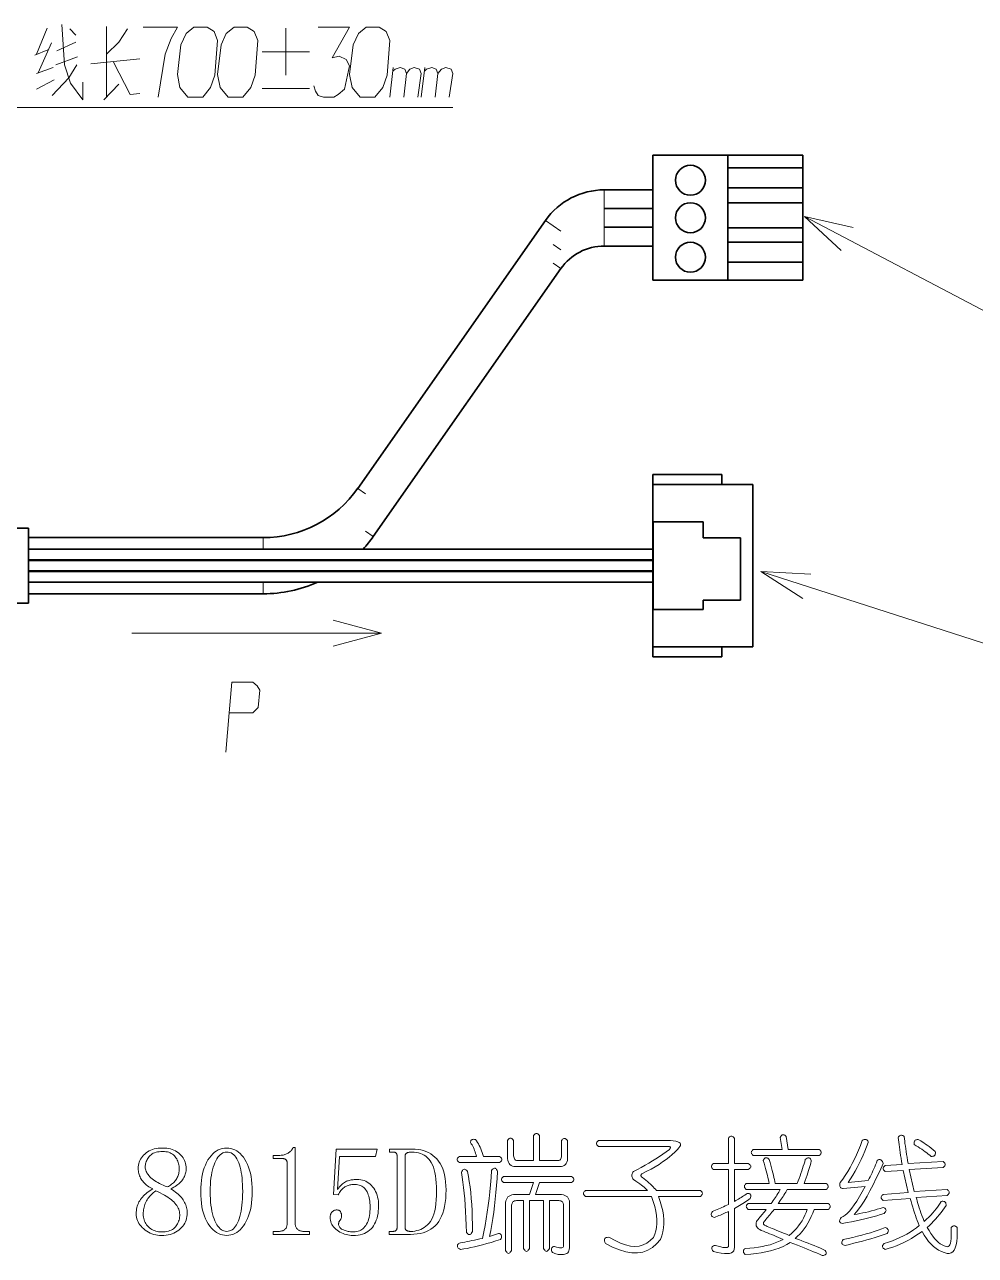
# Model space of a CAD drawing. Extents: x 2 to 295, y 3 to 209.
# Drawn here: x 219.66 to 257.72, y 88.45 to 137.73 of the extents above; entities that cross this region are included whole.
import ezdxf

# ---------------------------------------------------------------- set-up
doc = ezdxf.new("R2010")
doc.units = 0

msp = doc.modelspace()

# ---------------------------------------------------------------- linework, layer by layer
at = {"color": 7, "lineweight": 35, "ltscale": 0.125}
for p, q in [((244.816, 132.5), (244.816, 127.5)), ((247.816, 132.5), (247.816, 127.5))]:
    msp.add_line(p, q, dxfattribs=at)
at = {"color": 7, "lineweight": 35, "ltscale": 0.075}
for p, q in [((247.816, 132.5), (244.816, 132.5)), ((250.816, 132.5), (247.816, 132.5)), ((250.816, 132), (247.816, 132)), ((247.816, 131.2), (250.816, 131.2)), ((250.816, 130.6), (247.816, 130.6)), ((247.816, 129.6), (250.816, 129.6)), ((250.816, 129.017), (247.816, 129.017)), ((247.816, 128.217), (250.816, 128.217)), ((247.816, 127.5), (244.816, 127.5)), ((250.816, 127.5), (247.816, 127.5))]:
    msp.add_line(p, q, dxfattribs=at)
at = {"color": 7, "lineweight": 35, "ltscale": 0.0125}
msp.add_line((250.816, 132.5), (250.816, 132), dxfattribs=at)
at = {"color": 7, "lineweight": 35, "ltscale": 0.02}
for p, q in [((250.816, 131.2), (250.816, 132)), ((250.816, 128.217), (250.816, 129.017))]:
    msp.add_line(p, q, dxfattribs=at)
at = {"color": 7, "lineweight": 13, "ltscale": 0.009375}
for p, q in [((242.868, 130.743), (242.868, 131.118)), ((242.868, 130.368), (242.868, 130.743)), ((242.868, 129.993), (242.868, 130.368)), ((240.513, 129.892), (240.821, 129.677)), ((240.821, 129.677), (241.128, 129.462)), ((242.868, 129.618), (242.868, 129.993)), ((242.868, 129.243), (242.868, 129.618)), ((242.868, 128.868), (242.868, 129.243)), ((240.821, 128.927), (241.128, 128.712)), ((240.821, 128.177), (241.128, 127.962)), ((233.309, 118.949), (233.002, 119.164)), ((233.616, 117.234), (233.309, 117.449)), ((229.213, 117.192), (229.213, 116.817)), ((229.213, 115.317), (229.213, 114.942))]:
    msp.add_line(p, q, dxfattribs=at)
at = {"color": 7, "lineweight": 35, "ltscale": 0.048695}
for p, q in [((242.868, 131.118), (244.816, 131.118)), ((242.868, 130.368), (244.816, 130.368)), ((242.868, 130.368), (244.816, 130.368)), ((242.868, 129.618), (244.816, 129.618)), ((242.868, 129.618), (244.816, 129.618)), ((242.868, 128.868), (244.816, 128.868))]:
    msp.add_line(p, q, dxfattribs=at)
at = {"color": 7, "lineweight": 35, "ltscale": 0.009375}
for p, q in [((244.816, 130.743), (244.816, 131.118)), ((244.816, 130.743), (244.816, 130.368)), ((244.816, 129.993), (244.816, 130.368)), ((244.816, 129.993), (244.816, 129.618)), ((244.816, 129.243), (244.816, 129.618)), ((244.816, 129.243), (244.816, 128.868))]:
    msp.add_line(p, q, dxfattribs=at)
at = {"color": 7, "lineweight": 35, "ltscale": 0.015}
msp.add_line((250.816, 131.2), (250.816, 130.6), dxfattribs=at)
at = {"color": 7, "lineweight": 35, "ltscale": 0.025}
msp.add_line((250.816, 129.6), (250.816, 130.6), dxfattribs=at)
at = {"color": 7, "lineweight": 35, "ltscale": 0.327394}
for p, q in [((240.513, 129.892), (233.002, 119.164)), ((241.128, 127.962), (233.616, 117.234))]:
    msp.add_line(p, q, dxfattribs=at)
at = {"color": 7, "lineweight": 35, "ltscale": 0.014568}
msp.add_line((250.816, 129.6), (250.816, 129.017), dxfattribs=at)
at = {"color": 7, "lineweight": 35, "ltscale": 0.017932}
msp.add_line((250.816, 128.217), (250.816, 127.5), dxfattribs=at)
at = {"color": 7, "lineweight": 35, "ltscale": 0.01}
for p, q in [((244.816, 119.317), (244.816, 119.717)), ((247.566, 119.317), (247.566, 119.717)), ((244.816, 112.817), (244.816, 112.417)), ((247.566, 112.817), (247.566, 112.417))]:
    msp.add_line(p, q, dxfattribs=at)
at = {"color": 7, "lineweight": 35, "ltscale": 0.06875}
for p, q in [((244.816, 119.717), (247.566, 119.717)), ((247.566, 112.417), (244.816, 112.417))]:
    msp.add_line(p, q, dxfattribs=at)
at = {"color": 7, "lineweight": 35, "ltscale": 0.1}
for p, q in [((244.816, 119.317), (248.816, 119.317)), ((244.816, 112.817), (248.816, 112.817))]:
    msp.add_line(p, q, dxfattribs=at)
at = {"color": 7, "lineweight": 35, "ltscale": 0.1625}
for p, q in [((244.816, 119.317), (244.816, 112.817)), ((248.816, 119.317), (248.816, 112.817))]:
    msp.add_line(p, q, dxfattribs=at)
at = {"color": 7, "lineweight": 35, "ltscale": 0.05}
for p, q in [((246.825, 117.817), (244.825, 117.817)), ((244.825, 114.317), (246.825, 114.317))]:
    msp.add_line(p, q, dxfattribs=at)
at = {"color": 7, "lineweight": 35, "ltscale": 0.0875}
msp.add_line((244.825, 117.817), (244.825, 114.317), dxfattribs=at)
at = {"color": 7, "lineweight": 35, "ltscale": 0.015886}
msp.add_line((246.825, 117.182), (246.825, 117.817), dxfattribs=at)
at = {"color": 7, "lineweight": 35}
for p, q in [((219.816, 117.567), (197.412, 117.567)), ((219.816, 116.73), (244.816, 116.73)), ((219.816, 116.305), (244.816, 116.305)), ((219.816, 116.305), (244.816, 116.305)), ((219.816, 116.28), (244.816, 116.28)), ((219.816, 115.855), (244.816, 115.855)), ((219.816, 115.855), (244.816, 115.855)), ((219.816, 115.83), (244.816, 115.83)), ((219.816, 115.405), (244.816, 115.405)), ((219.816, 115.405), (244.816, 115.405)), ((219.816, 114.567), (197.412, 114.567))]:
    msp.add_line(p, q, dxfattribs=at)
at = {"color": 7, "lineweight": 35, "ltscale": 0.0375}
for p, q in [((219.816, 116.067), (219.816, 117.567)), ((248.325, 117.182), (246.825, 117.182)), ((219.816, 114.567), (219.816, 116.067)), ((246.825, 114.682), (248.325, 114.682))]:
    msp.add_line(p, q, dxfattribs=at)
at = {"color": 7, "lineweight": 35, "ltscale": 0.234929}
for p, q in [((229.213, 117.192), (219.816, 117.192)), ((229.213, 114.942), (219.816, 114.942))]:
    msp.add_line(p, q, dxfattribs=at)
at = {"color": 7, "lineweight": 35, "ltscale": 0.007733}
for p, q in [((219.816, 116.817), (219.816, 116.508)), ((219.816, 115.627), (219.816, 115.317))]:
    msp.add_line(p, q, dxfattribs=at)
at = {"color": 7, "lineweight": 13, "ltscale": 0.002188}
msp.add_line((229.213, 116.817), (229.213, 116.73), dxfattribs=at)
at = {"color": 7, "lineweight": 35, "ltscale": 0.0625}
msp.add_line((248.325, 114.682), (248.325, 117.182), dxfattribs=at)
at = {"color": 7, "lineweight": 35, "ltscale": 0.008281}
msp.add_line((219.816, 116.398), (219.816, 116.067), dxfattribs=at)
at = {"color": 7, "lineweight": 35, "ltscale": 0.005313}
for p, q in [((244.816, 116.517), (244.816, 116.73)), ((244.816, 116.067), (244.816, 116.28)), ((244.816, 115.855), (244.816, 116.067)), ((244.816, 115.405), (244.816, 115.617))]:
    msp.add_line(p, q, dxfattribs=at)
at = {"color": 7, "lineweight": 35, "ltscale": 0.005312}
for p, q in [((244.816, 116.305), (244.816, 116.517)), ((244.816, 115.617), (244.816, 115.83))]:
    msp.add_line(p, q, dxfattribs=at)
at = {"color": 7, "lineweight": 13, "ltscale": 0.00064621}
msp.add_line((229.213, 116.306), (229.213, 116.28), dxfattribs=at)
at = {"color": 7, "lineweight": 13, "ltscale": 0.000624847}
msp.add_line((229.213, 115.855), (229.213, 115.83), dxfattribs=at)
at = {"color": 7, "lineweight": 35, "ltscale": 0.315168}
msp.add_line((232.209, 115.855), (244.816, 115.855), dxfattribs=at)
at = {"color": 7, "lineweight": 35, "ltscale": 0.300661}
msp.add_line((232.79, 116.305), (244.816, 116.305), dxfattribs=at)
at = {"color": 7, "lineweight": 13, "ltscale": 0.002196}
msp.add_line((229.213, 115.405), (229.213, 115.317), dxfattribs=at)
at = {"color": 7, "lineweight": 35, "ltscale": 0.335539}
msp.add_line((231.395, 115.405), (244.816, 115.405), dxfattribs=at)
at = {"color": 7, "lineweight": 35, "ltscale": 0.009114}
msp.add_line((246.825, 114.317), (246.825, 114.682), dxfattribs=at)
at = {"color": 7, "lineweight": 13, "ltscale": 0.25}
msp.add_line((233.95, 113.366), (223.95, 113.366), dxfattribs=at)
at = {"color": 7, "lineweight": 13}
for points in [[(220.562, 137.594), (220.142, 136.544)], [(221.157, 137.734), (221.262, 136.124)], [(221.472, 137.559), (221.717, 137.314)], [(222.942, 137.664), (222.942, 136.264), (222.942, 134.829)], [(223.782, 137.559), (223.432, 137.034)], [(225.007, 134.829), (225.287, 136.544), (225.532, 137.174), (225.777, 137.629), (224.412, 137.629)], [(230.117, 137.594), (230.117, 135.704)], [(231.237, 135.284), (231.307, 135.074), (231.412, 134.899), (231.622, 134.829), (232.042, 134.829), (232.217, 134.934), (232.462, 135.144), (232.672, 136.089), (232.532, 136.334), (232.252, 136.474), (231.972, 136.404), (232.672, 137.629), (231.412, 137.629)], [(220.947, 136.684), (221.717, 137.034)], [(223.432, 137.034), (222.942, 136.544)], [(220.072, 136.509), (220.597, 136.719)], [(220.737, 136.999), (220.212, 135.809)], [(229.172, 136.649), (231.062, 136.649)], [(220.912, 136.124), (221.787, 136.439)], [(221.262, 136.124), (221.507, 135.389)], [(221.752, 136.124), (221.437, 135.599)], [(222.312, 136.159), (224.272, 136.369)], [(223.222, 136.229), (223.887, 134.934)], [(220.807, 136.019), (220.142, 135.774)], [(221.437, 135.599), (220.772, 134.899)], [(234.422, 136.019), (234.282, 134.829)], [(234.422, 135.879), (234.492, 135.949), (234.702, 136.019), (234.877, 135.949), (234.947, 135.774), (234.842, 134.829)], [(234.947, 135.774), (235.087, 135.949), (235.262, 136.019), (235.472, 135.949), (235.542, 135.774), (235.402, 134.829)], [(235.682, 136.019), (235.542, 134.829)], [(235.682, 135.879), (235.752, 135.949), (235.962, 136.019), (236.137, 135.949), (236.207, 135.774), (236.102, 134.829)], [(236.207, 135.774), (236.347, 135.949), (236.522, 136.019), (236.732, 135.949), (236.802, 135.774), (236.662, 134.829)], [(220.142, 135.144), (220.842, 135.529)], [(221.507, 135.389), (221.997, 134.724)], [(221.997, 134.724), (221.997, 135.424)], [(223.432, 135.354), (222.837, 134.724)], [(229.172, 135.179), (231.062, 135.179)], [(223.887, 134.934), (224.272, 134.969)], [(202.688, 117.567), (211.712, 134.409), (236.802, 134.409)], [(250.876, 130.046), (259.001, 125.785), (271.701, 125.785)], [(252.828, 129.607), (250.876, 130.046), (252.347, 128.69)], [(249.139, 115.831), (259.541, 112.482), (272.241, 112.482)], [(251.137, 115.731), (249.139, 115.831), (250.82, 114.746)], [(232.018, 112.848), (233.95, 113.366), (232.018, 113.884)], [(227.712, 108.596), (227.852, 110.171), (227.957, 111.396), (228.797, 111.396), (228.972, 111.256), (229.077, 111.081), (229.007, 110.381), (228.797, 110.171), (227.852, 110.171)]]:
    msp.add_lwpolyline(points, dxfattribs=at)
for points in [[(226.792, 134.829), (227.107, 135.214), (227.282, 135.704), (227.387, 137.104), (227.247, 137.454), (226.967, 137.629), (226.442, 137.629), (226.127, 137.384), (225.917, 136.929), (225.777, 135.739), (225.882, 135.214), (226.197, 134.829)], [(228.402, 134.829), (228.717, 135.214), (228.892, 135.704), (228.997, 137.104), (228.857, 137.454), (228.577, 137.629), (228.052, 137.629), (227.737, 137.384), (227.527, 136.929), (227.387, 135.739), (227.492, 135.214), (227.807, 134.829)], [(233.687, 134.829), (234.002, 135.214), (234.177, 135.704), (234.282, 137.104), (234.142, 137.454), (233.862, 137.629), (233.337, 137.629), (233.022, 137.384), (232.812, 136.929), (232.672, 135.739), (232.777, 135.214), (233.092, 134.829)], [(238.992, 93.047), (239.016, 93.083), (239.04, 93.111), (239.064, 93.131), (239.088, 93.143), (239.112, 93.147), (239.136, 93.143), (239.16, 93.131), (239.184, 93.111), (239.208, 93.083), (239.232, 93.047), (239.232, 92.487), (239.235, 92.434), (239.242, 92.388), (239.254, 92.348), (239.271, 92.314), (239.292, 92.287), (239.319, 92.266), (239.35, 92.252), (239.386, 92.244), (239.427, 92.242), (239.472, 92.247), (240.032, 92.247), (240.032, 93.247), (240.056, 93.276), (240.08, 93.298), (240.104, 93.314), (240.128, 93.324), (240.152, 93.327), (240.176, 93.324), (240.2, 93.314), (240.224, 93.298), (240.248, 93.276), (240.272, 93.247), (240.272, 92.247), (240.912, 92.247), (240.965, 92.242), (241.011, 92.244), (241.051, 92.252), (241.085, 92.266), (241.112, 92.287), (241.133, 92.314), (241.147, 92.348), (241.155, 92.388), (241.157, 92.434), (241.152, 92.487), (241.152, 93.047), (241.176, 93.076), (241.2, 93.098), (241.224, 93.114), (241.248, 93.124), (241.272, 93.127), (241.296, 93.124), (241.32, 93.114), (241.344, 93.098), (241.368, 93.076), (241.392, 93.047), (241.392, 92.407), (241.395, 92.324), (241.389, 92.25), (241.373, 92.186), (241.347, 92.132), (241.312, 92.087), (241.267, 92.052), (241.213, 92.026), (241.149, 92.01), (241.075, 92.004), (240.992, 92.007), (239.392, 92.007), (239.316, 92.004), (239.248, 92.01), (239.188, 92.026), (239.136, 92.052), (239.092, 92.087), (239.056, 92.132), (239.028, 92.186), (239.008, 92.25), (238.996, 92.324), (238.992, 92.407)], [(247.832, 93.127), (247.856, 93.163), (247.88, 93.191), (247.904, 93.211), (247.928, 93.223), (247.952, 93.227), (247.976, 93.223), (248, 93.211), (248.024, 93.191), (248.048, 93.163), (248.072, 93.127), (248.072, 92.127), (248.632, 92.127), (248.668, 92.103), (248.696, 92.079), (248.716, 92.055), (248.728, 92.031), (248.732, 92.007), (248.728, 91.983), (248.716, 91.959), (248.696, 91.935), (248.668, 91.911), (248.632, 91.887), (248.072, 91.887), (248.072, 90.607), (248.128, 90.639), (248.183, 90.671), (248.237, 90.703), (248.29, 90.735), (248.342, 90.767), (248.394, 90.799), (248.445, 90.831), (248.495, 90.863), (248.544, 90.895), (248.592, 90.927), (248.629, 90.925), (248.661, 90.919), (248.687, 90.909), (248.707, 90.895), (248.722, 90.877), (248.731, 90.855), (248.735, 90.829), (248.733, 90.799), (248.725, 90.765), (248.712, 90.727), (248.655, 90.687), (248.597, 90.647), (248.537, 90.607), (248.475, 90.567), (248.412, 90.527), (248.347, 90.487), (248.281, 90.447), (248.213, 90.407), (248.143, 90.367), (248.072, 90.327), (248.072, 88.767), (248.071, 88.694), (248.051, 88.633), (248.013, 88.585), (247.957, 88.55), (247.882, 88.527), (247.789, 88.518), (247.677, 88.521), (247.547, 88.537), (247.399, 88.566), (247.232, 88.607), (247.204, 88.646), (247.184, 88.681), (247.172, 88.713), (247.168, 88.742), (247.172, 88.767), (247.184, 88.79), (247.204, 88.809), (247.232, 88.825), (247.268, 88.838), (247.312, 88.847), (247.425, 88.812), (247.525, 88.785), (247.611, 88.767), (247.683, 88.758), (247.742, 88.757), (247.787, 88.766), (247.819, 88.783), (247.837, 88.809), (247.841, 88.844), (247.832, 88.887), (247.832, 90.207), (247.783, 90.183), (247.733, 90.159), (247.681, 90.135), (247.627, 90.111), (247.572, 90.087), (247.515, 90.063), (247.457, 90.039), (247.397, 90.015), (247.335, 89.991), (247.272, 89.967), (247.235, 89.977), (247.205, 89.99), (247.181, 90.006), (247.163, 90.025), (247.152, 90.047), (247.147, 90.073), (247.149, 90.102), (247.157, 90.134), (247.171, 90.169), (247.192, 90.207), (247.256, 90.232), (247.32, 90.257), (247.384, 90.283), (247.448, 90.31), (247.512, 90.337), (247.576, 90.366), (247.64, 90.395), (247.704, 90.425), (247.768, 90.456), (247.832, 90.487), (247.832, 91.887), (247.232, 91.887), (247.203, 91.911), (247.181, 91.935), (247.165, 91.959), (247.155, 91.983), (247.152, 92.007), (247.155, 92.031), (247.165, 92.055), (247.181, 92.079), (247.203, 92.103), (247.232, 92.127), (247.832, 92.127)], [(248.832, 92.687), (249.992, 92.687), (249.912, 93.167), (249.929, 93.204), (249.947, 93.233), (249.967, 93.255), (249.989, 93.27), (250.012, 93.277), (250.037, 93.278), (250.063, 93.271), (250.091, 93.257), (250.121, 93.236), (250.152, 93.207), (250.232, 92.687), (251.472, 92.687), (251.501, 92.663), (251.523, 92.639), (251.539, 92.615), (251.549, 92.591), (251.552, 92.567), (251.549, 92.543), (251.539, 92.519), (251.523, 92.495), (251.501, 92.471), (251.472, 92.447), (248.832, 92.447), (248.803, 92.471), (248.781, 92.495), (248.765, 92.519), (248.755, 92.543), (248.752, 92.567), (248.755, 92.591), (248.765, 92.615), (248.781, 92.639), (248.803, 92.663)], [(254.872, 93.207), (254.881, 93.117), (254.891, 93.023), (254.903, 92.925), (254.917, 92.823), (254.932, 92.717), (254.949, 92.607), (254.967, 92.493), (254.987, 92.375), (255.009, 92.253), (255.032, 92.127), (256.432, 92.207), (256.461, 92.183), (256.483, 92.159), (256.499, 92.135), (256.509, 92.111), (256.512, 92.087), (256.509, 92.063), (256.499, 92.039), (256.483, 92.015), (256.461, 91.991), (256.432, 91.967), (255.072, 91.887), (255.272, 91.007), (256.592, 91.087), (256.621, 91.063), (256.643, 91.039), (256.659, 91.015), (256.669, 90.991), (256.672, 90.967), (256.669, 90.943), (256.659, 90.919), (256.643, 90.895), (256.621, 90.871), (256.592, 90.847), (255.352, 90.767), (255.37, 90.693), (255.391, 90.614), (255.415, 90.53), (255.442, 90.441), (255.472, 90.347), (255.506, 90.249), (255.543, 90.146), (255.583, 90.038), (255.626, 89.925), (255.672, 89.807), (255.765, 89.894), (255.853, 89.98), (255.935, 90.064), (256.011, 90.146), (256.082, 90.227), (256.147, 90.306), (256.207, 90.384), (256.261, 90.46), (256.309, 90.534), (256.352, 90.607), (256.39, 90.613), (256.424, 90.614), (256.454, 90.61), (256.48, 90.601), (256.502, 90.587), (256.52, 90.569), (256.534, 90.546), (256.544, 90.518), (256.55, 90.485), (256.552, 90.447), (256.487, 90.352), (256.419, 90.258), (256.349, 90.166), (256.277, 90.076), (256.202, 89.987), (256.125, 89.9), (256.045, 89.814), (255.963, 89.73), (255.879, 89.648), (255.792, 89.567), (255.865, 89.437), (255.938, 89.319), (256.012, 89.213), (256.087, 89.119), (256.162, 89.037), (256.239, 88.967), (256.316, 88.909), (256.394, 88.863), (256.473, 88.829), (256.552, 88.807), (256.597, 88.793), (256.637, 88.799), (256.671, 88.825), (256.699, 88.871), (256.722, 88.937), (256.739, 89.023), (256.751, 89.129), (256.757, 89.255), (256.757, 89.401), (256.752, 89.567), (256.776, 89.589), (256.8, 89.606), (256.824, 89.618), (256.848, 89.625), (256.872, 89.627), (256.896, 89.625), (256.92, 89.618), (256.944, 89.606), (256.968, 89.589), (256.992, 89.567), (256.995, 89.355), (256.989, 89.167), (256.973, 89.003), (256.947, 88.863), (256.912, 88.747), (256.867, 88.655), (256.813, 88.587), (256.749, 88.543), (256.675, 88.523), (256.592, 88.527), (256.474, 88.558), (256.36, 88.601), (256.25, 88.657), (256.144, 88.726), (256.042, 88.807), (255.944, 88.902), (255.85, 89.009), (255.76, 89.129), (255.674, 89.262), (255.592, 89.407), (255.448, 89.306), (255.303, 89.212), (255.157, 89.124), (255.01, 89.042), (254.862, 88.967), (254.714, 88.898), (254.565, 88.836), (254.415, 88.78), (254.264, 88.73), (254.112, 88.687), (254.076, 88.704), (254.047, 88.722), (254.025, 88.742), (254.01, 88.764), (254.002, 88.787), (254.002, 88.812), (254.009, 88.838), (254.023, 88.866), (254.044, 88.896), (254.072, 88.927), (254.237, 88.978), (254.397, 89.033), (254.551, 89.093), (254.699, 89.158), (254.842, 89.227), (254.979, 89.302), (255.111, 89.381), (255.237, 89.465), (255.357, 89.554), (255.472, 89.647), (255.433, 89.744), (255.394, 89.844), (255.356, 89.946), (255.319, 90.05), (255.282, 90.157), (255.247, 90.266), (255.212, 90.378), (255.178, 90.492), (255.145, 90.608), (255.112, 90.727), (254.032, 90.647), (254.003, 90.671), (253.981, 90.695), (253.965, 90.719), (253.955, 90.743), (253.952, 90.767), (253.955, 90.791), (253.965, 90.815), (253.981, 90.839), (254.003, 90.863), (254.032, 90.887), (255.032, 90.967), (254.832, 91.847), (254.112, 91.807), (254.083, 91.831), (254.061, 91.855), (254.045, 91.879), (254.035, 91.903), (254.032, 91.927), (254.035, 91.951), (254.045, 91.975), (254.061, 91.999), (254.083, 92.023), (254.112, 92.047), (254.792, 92.087), (254.769, 92.213), (254.747, 92.335), (254.727, 92.453), (254.709, 92.567), (254.692, 92.677), (254.677, 92.783), (254.663, 92.885), (254.651, 92.983), (254.641, 93.077), (254.632, 93.167), (254.649, 93.196), (254.667, 93.22), (254.687, 93.238), (254.709, 93.25), (254.732, 93.257), (254.757, 93.258), (254.783, 93.254), (254.811, 93.244), (254.841, 93.228)], [(226.172, 90.147), (226.169, 90.072), (226.161, 90), (226.147, 89.93), (226.127, 89.862), (226.102, 89.797), (226.071, 89.734), (226.035, 89.674), (225.993, 89.616), (225.945, 89.56), (225.892, 89.507), (225.834, 89.458), (225.773, 89.414), (225.708, 89.375), (225.639, 89.341), (225.567, 89.312), (225.491, 89.289), (225.412, 89.271), (225.329, 89.258), (225.242, 89.25), (225.152, 89.247), (225.069, 89.25), (224.989, 89.258), (224.911, 89.271), (224.835, 89.289), (224.762, 89.312), (224.691, 89.341), (224.623, 89.375), (224.557, 89.414), (224.493, 89.458), (224.432, 89.507), (224.375, 89.56), (224.324, 89.614), (224.279, 89.67), (224.24, 89.728), (224.207, 89.787), (224.18, 89.848), (224.159, 89.91), (224.144, 89.974), (224.135, 90.04), (224.132, 90.107), (224.134, 90.174), (224.139, 90.239), (224.148, 90.302), (224.159, 90.363), (224.175, 90.422), (224.193, 90.479), (224.216, 90.534), (224.241, 90.587), (224.27, 90.638), (224.302, 90.687), (224.338, 90.735), (224.376, 90.781), (224.418, 90.826), (224.462, 90.87), (224.51, 90.912), (224.56, 90.954), (224.614, 90.994), (224.67, 91.033), (224.73, 91.071), (224.792, 91.107), (224.738, 91.136), (224.685, 91.166), (224.636, 91.197), (224.589, 91.23), (224.545, 91.265), (224.503, 91.3), (224.464, 91.337), (224.427, 91.376), (224.394, 91.416), (224.362, 91.457), (224.334, 91.5), (224.308, 91.543), (224.286, 91.588), (224.266, 91.633), (224.25, 91.68), (224.236, 91.727), (224.226, 91.776), (224.218, 91.825), (224.214, 91.876), (224.212, 91.927), (224.215, 91.994), (224.223, 92.059), (224.236, 92.122), (224.254, 92.183), (224.277, 92.242), (224.306, 92.299), (224.34, 92.354), (224.379, 92.407), (224.423, 92.458), (224.472, 92.507), (224.526, 92.553), (224.584, 92.594), (224.646, 92.63), (224.712, 92.661), (224.782, 92.687), (224.856, 92.709), (224.934, 92.726), (225.016, 92.738), (225.102, 92.745), (225.192, 92.747), (225.275, 92.745), (225.354, 92.738), (225.43, 92.726), (225.503, 92.709), (225.572, 92.687), (225.639, 92.661), (225.702, 92.63), (225.762, 92.594), (225.819, 92.553), (225.872, 92.507), (225.922, 92.458), (225.966, 92.407), (226.005, 92.354), (226.039, 92.299), (226.067, 92.242), (226.091, 92.183), (226.109, 92.122), (226.122, 92.059), (226.13, 91.994), (226.132, 91.927), (226.131, 91.879), (226.126, 91.832), (226.119, 91.786), (226.108, 91.74), (226.095, 91.695), (226.078, 91.65), (226.059, 91.606), (226.036, 91.562), (226.011, 91.519), (225.982, 91.477), (225.951, 91.436), (225.915, 91.395), (225.877, 91.356), (225.835, 91.317), (225.79, 91.28), (225.741, 91.243), (225.689, 91.208), (225.633, 91.173), (225.575, 91.14), (225.512, 91.107), (225.578, 91.067), (225.641, 91.026), (225.7, 90.984), (225.755, 90.941), (225.807, 90.897), (225.855, 90.853), (225.9, 90.808), (225.941, 90.762), (225.978, 90.715), (226.012, 90.667), (226.043, 90.619), (226.07, 90.57), (226.094, 90.52), (226.115, 90.469), (226.132, 90.417), (226.147, 90.365), (226.158, 90.312), (226.166, 90.258), (226.171, 90.203)], [(227.752, 89.247), (227.666, 89.252), (227.582, 89.266), (227.501, 89.289), (227.423, 89.321), (227.347, 89.362), (227.275, 89.413), (227.205, 89.473), (227.138, 89.542), (227.074, 89.62), (227.012, 89.707), (226.955, 89.803), (226.904, 89.906), (226.859, 90.017), (226.82, 90.136), (226.787, 90.262), (226.76, 90.396), (226.739, 90.537), (226.724, 90.686), (226.715, 90.843), (226.712, 91.007), (226.715, 91.16), (226.724, 91.307), (226.738, 91.448), (226.759, 91.583), (226.785, 91.712), (226.817, 91.835), (226.854, 91.952), (226.898, 92.063), (226.947, 92.168), (227.002, 92.267), (227.062, 92.358), (227.125, 92.44), (227.192, 92.512), (227.261, 92.574), (227.335, 92.627), (227.411, 92.67), (227.492, 92.704), (227.575, 92.728), (227.662, 92.742), (227.752, 92.747), (227.839, 92.743), (227.922, 92.729), (228.003, 92.706), (228.08, 92.674), (228.155, 92.632), (228.226, 92.582), (228.295, 92.522), (228.36, 92.453), (228.423, 92.375), (228.482, 92.287), (228.537, 92.192), (228.587, 92.089), (228.63, 91.979), (228.668, 91.862), (228.7, 91.737), (228.726, 91.606), (228.746, 91.467), (228.761, 91.321), (228.769, 91.168), (228.772, 91.007), (228.769, 90.847), (228.761, 90.693), (228.746, 90.547), (228.726, 90.407), (228.7, 90.275), (228.668, 90.149), (228.63, 90.031), (228.587, 89.919), (228.537, 89.815), (228.482, 89.717), (228.423, 89.628), (228.36, 89.548), (228.295, 89.477), (228.226, 89.416), (228.155, 89.365), (228.08, 89.322), (228.003, 89.289), (227.922, 89.266), (227.839, 89.252)], [(230.492, 92.767), (230.492, 89.727), (230.493, 89.696), (230.496, 89.666), (230.501, 89.638), (230.508, 89.612), (230.517, 89.587), (230.528, 89.564), (230.541, 89.542), (230.556, 89.522), (230.573, 89.504), (230.592, 89.487), (230.613, 89.472), (230.635, 89.458), (230.659, 89.446), (230.685, 89.436), (230.712, 89.427), (230.741, 89.42), (230.771, 89.414), (230.803, 89.41), (230.837, 89.408), (230.872, 89.407), (231.072, 89.407), (231.072, 89.287), (229.612, 89.287), (229.612, 89.407), (229.792, 89.407), (229.831, 89.408), (229.868, 89.41), (229.902, 89.414), (229.935, 89.42), (229.965, 89.427), (229.993, 89.436), (230.018, 89.446), (230.042, 89.458), (230.063, 89.472), (230.082, 89.487), (230.099, 89.504), (230.115, 89.522), (230.128, 89.542), (230.14, 89.564), (230.15, 89.587), (230.158, 89.612), (230.164, 89.638), (230.169, 89.666), (230.171, 89.696), (230.172, 89.727), (230.172, 92.147), (230.172, 92.163), (230.17, 92.178), (230.168, 92.192), (230.164, 92.206), (230.16, 92.22), (230.154, 92.232), (230.148, 92.244), (230.14, 92.256), (230.132, 92.267), (230.122, 92.277), (230.112, 92.287), (230.1, 92.295), (230.088, 92.303), (230.074, 92.309), (230.06, 92.315), (230.044, 92.319), (230.028, 92.323), (230.01, 92.325), (229.992, 92.327), (229.972, 92.327), (229.612, 92.327), (229.612, 92.447), (229.792, 92.447), (229.839, 92.448), (229.885, 92.45), (229.928, 92.454), (229.97, 92.46), (230.01, 92.467), (230.048, 92.476), (230.084, 92.486), (230.119, 92.498), (230.151, 92.512), (230.182, 92.527), (230.212, 92.544), (230.239, 92.562), (230.266, 92.582), (230.291, 92.604), (230.315, 92.627), (230.337, 92.652), (230.358, 92.678), (230.377, 92.706), (230.396, 92.736), (230.412, 92.767)], [(232.972, 91.487), (233.047, 91.484), (233.119, 91.476), (233.188, 91.461), (233.254, 91.441), (233.317, 91.415), (233.378, 91.383), (233.436, 91.345), (233.491, 91.302), (233.543, 91.252), (233.592, 91.197), (233.638, 91.137), (233.679, 91.074), (233.715, 91.006), (233.746, 90.935), (233.772, 90.86), (233.794, 90.781), (233.811, 90.698), (233.823, 90.612), (233.83, 90.521), (233.832, 90.427), (233.83, 90.321), (233.822, 90.22), (233.81, 90.123), (233.792, 90.03), (233.77, 89.942), (233.742, 89.858), (233.71, 89.779), (233.672, 89.704), (233.63, 89.633), (233.582, 89.567), (233.53, 89.506), (233.471, 89.452), (233.408, 89.404), (233.339, 89.362), (233.265, 89.327), (233.185, 89.298), (233.1, 89.276), (233.009, 89.26), (232.914, 89.25), (232.812, 89.247), (232.741, 89.249), (232.671, 89.256), (232.603, 89.266), (232.537, 89.281), (232.472, 89.3), (232.409, 89.323), (232.347, 89.35), (232.287, 89.382), (232.229, 89.417), (232.172, 89.457), (232.119, 89.5), (232.071, 89.545), (232.029, 89.591), (231.993, 89.64), (231.962, 89.69), (231.937, 89.742), (231.917, 89.795), (231.903, 89.851), (231.895, 89.908), (231.892, 89.967), (231.893, 89.991), (231.895, 90.014), (231.899, 90.036), (231.903, 90.058), (231.91, 90.08), (231.917, 90.1), (231.927, 90.12), (231.937, 90.14), (231.949, 90.159), (231.962, 90.177), (231.977, 90.194), (231.992, 90.21), (232.009, 90.223), (232.026, 90.235), (232.045, 90.245), (232.064, 90.253), (232.085, 90.259), (232.106, 90.264), (232.129, 90.266), (232.152, 90.267), (232.175, 90.266), (232.197, 90.264), (232.217, 90.26), (232.235, 90.254), (232.252, 90.247), (232.267, 90.238), (232.281, 90.228), (232.293, 90.216), (232.303, 90.202), (232.312, 90.187), (232.32, 90.171), (232.327, 90.156), (232.333, 90.141), (232.338, 90.126), (232.342, 90.112), (232.346, 90.098), (232.349, 90.085), (232.351, 90.072), (232.352, 90.059), (232.352, 90.047), (232.352, 90.024), (232.35, 90.001), (232.347, 89.98), (232.343, 89.959), (232.337, 89.94), (232.331, 89.921), (232.323, 89.904), (232.314, 89.887), (232.304, 89.872), (232.292, 89.857), (232.281, 89.843), (232.271, 89.829), (232.262, 89.814), (232.254, 89.8), (232.247, 89.785), (232.242, 89.77), (232.238, 89.754), (232.235, 89.739), (232.233, 89.723), (232.232, 89.707), (232.234, 89.676), (232.24, 89.646), (232.249, 89.618), (232.263, 89.592), (232.28, 89.567), (232.301, 89.544), (232.325, 89.522), (232.354, 89.502), (232.386, 89.484), (232.422, 89.467), (232.461, 89.452), (232.499, 89.438), (232.539, 89.426), (232.579, 89.416), (232.62, 89.407), (232.661, 89.4), (232.703, 89.394), (232.745, 89.39), (232.789, 89.388), (232.832, 89.387), (232.895, 89.39), (232.954, 89.398), (233.011, 89.411), (233.064, 89.429), (233.115, 89.452), (233.162, 89.481), (233.207, 89.515), (233.248, 89.554), (233.287, 89.598), (233.322, 89.647), (233.355, 89.701), (233.383, 89.76), (233.409, 89.823), (233.431, 89.89), (233.45, 89.962), (233.465, 90.038), (233.477, 90.119), (233.485, 90.204), (233.491, 90.293), (233.492, 90.387), (233.491, 90.466), (233.486, 90.541), (233.479, 90.614), (233.468, 90.683), (233.455, 90.75), (233.438, 90.813), (233.419, 90.874), (233.396, 90.931), (233.371, 90.986), (233.342, 91.037), (233.311, 91.085), (233.276, 91.127), (233.239, 91.165), (233.198, 91.197), (233.155, 91.225), (233.108, 91.247), (233.059, 91.265), (233.006, 91.277), (232.951, 91.285), (232.892, 91.287), (232.849, 91.286), (232.807, 91.284), (232.766, 91.28), (232.726, 91.274), (232.687, 91.267), (232.65, 91.258), (232.614, 91.248), (232.579, 91.236), (232.545, 91.222), (232.512, 91.207), (232.48, 91.189), (232.449, 91.168), (232.418, 91.143), (232.387, 91.114), (232.357, 91.082), (232.327, 91.046), (232.298, 91.007), (232.269, 90.964), (232.24, 90.917), (232.212, 90.867), (232.032, 90.887), (232.132, 92.707), (233.772, 92.707), (233.712, 92.407), (232.272, 92.407), (232.192, 91.087), (232.232, 91.141), (232.272, 91.19), (232.311, 91.235), (232.351, 91.276), (232.39, 91.312), (232.429, 91.344), (232.467, 91.371), (232.506, 91.394), (232.544, 91.413), (232.582, 91.427), (232.62, 91.439), (232.659, 91.449), (232.697, 91.458), (232.736, 91.466), (232.775, 91.472), (232.814, 91.478), (232.853, 91.482), (232.893, 91.485), (232.932, 91.487)], [(234.572, 92.427), (234.572, 92.443), (234.571, 92.458), (234.569, 92.472), (234.566, 92.485), (234.562, 92.497), (234.558, 92.509), (234.553, 92.52), (234.547, 92.53), (234.54, 92.539), (234.532, 92.547), (234.524, 92.555), (234.514, 92.562), (234.503, 92.568), (234.491, 92.573), (234.477, 92.577), (234.463, 92.581), (234.447, 92.584), (234.43, 92.586), (234.412, 92.587), (234.392, 92.587), (234.272, 92.587), (234.272, 92.707), (235.172, 92.707), (235.294, 92.703), (235.41, 92.691), (235.522, 92.671), (235.628, 92.643), (235.73, 92.607), (235.826, 92.563), (235.918, 92.511), (236.004, 92.451), (236.086, 92.383), (236.162, 92.307), (236.233, 92.223), (236.295, 92.13), (236.351, 92.028), (236.399, 91.917), (236.44, 91.797), (236.473, 91.669), (236.499, 91.532), (236.517, 91.386), (236.529, 91.231), (236.532, 91.067), (236.529, 90.888), (236.518, 90.719), (236.5, 90.559), (236.475, 90.41), (236.442, 90.27), (236.403, 90.14), (236.356, 90.019), (236.302, 89.909), (236.241, 89.808), (236.172, 89.717), (236.097, 89.635), (236.015, 89.562), (235.926, 89.498), (235.83, 89.442), (235.727, 89.395), (235.618, 89.356), (235.502, 89.326), (235.379, 89.304), (235.249, 89.291), (235.112, 89.287), (234.252, 89.287), (234.252, 89.407), (234.392, 89.407), (234.412, 89.408), (234.43, 89.409), (234.447, 89.411), (234.463, 89.414), (234.477, 89.417), (234.491, 89.422), (234.503, 89.427), (234.514, 89.433), (234.524, 89.44), (234.532, 89.447), (234.54, 89.456), (234.547, 89.465), (234.553, 89.475), (234.558, 89.486), (234.562, 89.497), (234.566, 89.51), (234.569, 89.523), (234.571, 89.537), (234.572, 89.552), (234.572, 89.567)], [(237.712, 93.087), (237.751, 93.03), (237.789, 92.97), (237.825, 92.908), (237.859, 92.844), (237.892, 92.777), (237.923, 92.708), (237.953, 92.636), (237.981, 92.562), (238.007, 92.486), (238.032, 92.407), (238.672, 92.407), (238.708, 92.383), (238.736, 92.359), (238.756, 92.335), (238.768, 92.311), (238.772, 92.287), (238.768, 92.263), (238.756, 92.239), (238.736, 92.215), (238.708, 92.191), (238.672, 92.167), (237.072, 92.167), (237.036, 92.191), (237.008, 92.215), (236.988, 92.239), (236.976, 92.263), (236.972, 92.287), (236.976, 92.311), (236.988, 92.335), (237.008, 92.359), (237.036, 92.383), (237.072, 92.407), (237.752, 92.407), (237.735, 92.47), (237.717, 92.532), (237.697, 92.592), (237.675, 92.65), (237.652, 92.707), (237.627, 92.762), (237.601, 92.816), (237.573, 92.868), (237.543, 92.918), (237.512, 92.967), (237.514, 92.997), (237.52, 93.023), (237.53, 93.045), (237.544, 93.063), (237.562, 93.077), (237.584, 93.087), (237.61, 93.093), (237.64, 93.095), (237.674, 93.093)], [(242.632, 93.047), (245.512, 93.047), (245.63, 93.036), (245.728, 93.02), (245.806, 92.998), (245.864, 92.97), (245.902, 92.937), (245.92, 92.898), (245.918, 92.854), (245.896, 92.804), (245.854, 92.748), (245.792, 92.687), (245.692, 92.584), (245.583, 92.482), (245.465, 92.382), (245.338, 92.284), (245.202, 92.187), (245.058, 92.092), (244.905, 91.998), (244.743, 91.906), (244.572, 91.816), (244.392, 91.727), (244.371, 91.711), (244.354, 91.695), (244.342, 91.679), (244.335, 91.663), (244.332, 91.647), (244.335, 91.631), (244.342, 91.615), (244.354, 91.599), (244.371, 91.583), (244.392, 91.567), (244.463, 91.512), (244.53, 91.457), (244.594, 91.403), (244.655, 91.35), (244.712, 91.297), (244.767, 91.246), (244.818, 91.195), (244.866, 91.145), (244.911, 91.096), (244.952, 91.047), (246.712, 91.047), (246.741, 91.023), (246.763, 90.999), (246.779, 90.975), (246.789, 90.951), (246.792, 90.927), (246.789, 90.903), (246.779, 90.879), (246.763, 90.855), (246.741, 90.831), (246.712, 90.807), (245.032, 90.807), (245.105, 90.61), (245.163, 90.418), (245.207, 90.232), (245.237, 90.052), (245.252, 89.877), (245.253, 89.708), (245.239, 89.544), (245.211, 89.386), (245.169, 89.234), (245.112, 89.087), (244.961, 88.906), (244.794, 88.761), (244.612, 88.653), (244.415, 88.582), (244.202, 88.547), (243.975, 88.55), (243.732, 88.589), (243.474, 88.665), (243.201, 88.778), (242.912, 88.927), (242.892, 88.98), (242.88, 89.026), (242.876, 89.066), (242.88, 89.1), (242.892, 89.127), (242.912, 89.148), (242.94, 89.162), (242.976, 89.17), (243.02, 89.172), (243.072, 89.167), (243.299, 89.038), (243.514, 88.937), (243.718, 88.865), (243.911, 88.822), (244.092, 88.807), (244.263, 88.822), (244.422, 88.865), (244.57, 88.937), (244.707, 89.038), (244.832, 89.167), (244.889, 89.292), (244.931, 89.425), (244.959, 89.567), (244.973, 89.718), (244.972, 89.877), (244.957, 90.046), (244.927, 90.223), (244.883, 90.409), (244.825, 90.604), (244.752, 90.807), (242.112, 90.807), (242.083, 90.831), (242.061, 90.855), (242.045, 90.879), (242.035, 90.903), (242.032, 90.927), (242.035, 90.951), (242.045, 90.975), (242.061, 90.999), (242.083, 91.023), (242.112, 91.047), (244.592, 91.047), (244.572, 91.073), (244.544, 91.103), (244.508, 91.137), (244.464, 91.175), (244.412, 91.217), (244.352, 91.263), (244.284, 91.313), (244.208, 91.367), (244.124, 91.425), (244.032, 91.487), (244.011, 91.519), (243.994, 91.551), (243.982, 91.583), (243.975, 91.615), (243.972, 91.647), (243.975, 91.679), (243.982, 91.711), (243.994, 91.743), (244.011, 91.775), (244.032, 91.807), (244.191, 91.888), (244.346, 91.97), (244.498, 92.054), (244.647, 92.14), (244.792, 92.227), (244.935, 92.316), (245.074, 92.406), (245.21, 92.498), (245.343, 92.592), (245.472, 92.687), (245.493, 92.71), (245.507, 92.73), (245.515, 92.748), (245.517, 92.764), (245.512, 92.777), (245.501, 92.788), (245.483, 92.796), (245.459, 92.802), (245.429, 92.806), (245.392, 92.807), (242.632, 92.807), (242.603, 92.831), (242.581, 92.855), (242.565, 92.879), (242.555, 92.903), (242.552, 92.927), (242.555, 92.951), (242.565, 92.975), (242.581, 92.999), (242.603, 93.023)], [(253.192, 93.047), (253.231, 93.068), (253.266, 93.082), (253.298, 93.09), (253.327, 93.092), (253.352, 93.087), (253.375, 93.076), (253.394, 93.058), (253.41, 93.034), (253.423, 93.004), (253.432, 92.967), (253.367, 92.793), (253.298, 92.622), (253.226, 92.454), (253.151, 92.289), (253.072, 92.127), (252.991, 91.969), (252.906, 91.814), (252.818, 91.662), (252.727, 91.513), (252.632, 91.367), (253.432, 91.447), (253.472, 91.52), (253.511, 91.594), (253.549, 91.67), (253.586, 91.748), (253.622, 91.827), (253.658, 91.908), (253.693, 91.99), (253.727, 92.074), (253.76, 92.16), (253.792, 92.247), (253.823, 92.268), (253.853, 92.281), (253.881, 92.287), (253.907, 92.286), (253.932, 92.277), (253.955, 92.262), (253.977, 92.239), (253.997, 92.209), (254.015, 92.172), (254.032, 92.127), (253.891, 91.819), (253.755, 91.534), (253.625, 91.272), (253.501, 91.033), (253.382, 90.817), (253.269, 90.625), (253.161, 90.456), (253.059, 90.31), (252.963, 90.187), (252.872, 90.087), (252.985, 90.104), (253.098, 90.124), (253.212, 90.146), (253.327, 90.17), (253.442, 90.197), (253.559, 90.226), (253.676, 90.258), (253.794, 90.292), (253.913, 90.328), (254.032, 90.367), (254.069, 90.35), (254.098, 90.332), (254.12, 90.312), (254.135, 90.29), (254.142, 90.267), (254.143, 90.242), (254.136, 90.216), (254.122, 90.188), (254.101, 90.158), (254.072, 90.127), (253.926, 90.08), (253.775, 90.034), (253.619, 89.99), (253.458, 89.948), (253.292, 89.907), (253.122, 89.868), (252.947, 89.83), (252.767, 89.794), (252.582, 89.76), (252.392, 89.727), (252.356, 89.737), (252.327, 89.75), (252.305, 89.766), (252.29, 89.785), (252.282, 89.807), (252.282, 89.833), (252.289, 89.862), (252.303, 89.894), (252.324, 89.929), (252.352, 89.967), (252.427, 90.001), (252.506, 90.055), (252.59, 90.129), (252.679, 90.223), (252.772, 90.337), (252.871, 90.471), (252.974, 90.625), (253.082, 90.799), (253.195, 90.993), (253.312, 91.207), (252.432, 91.127), (252.395, 91.13), (252.363, 91.137), (252.337, 91.149), (252.317, 91.166), (252.302, 91.187), (252.293, 91.214), (252.289, 91.245), (252.291, 91.281), (252.299, 91.322), (252.312, 91.367), (252.415, 91.506), (252.514, 91.652), (252.61, 91.804), (252.703, 91.962), (252.792, 92.127), (252.879, 92.298), (252.962, 92.476), (253.042, 92.66), (253.119, 92.85)], [(255.432, 93.087), (255.482, 93.061), (255.536, 93.03), (255.594, 92.994), (255.656, 92.953), (255.722, 92.907), (255.792, 92.857), (255.866, 92.802), (255.944, 92.742), (256.026, 92.677), (256.112, 92.607), (256.118, 92.569), (256.119, 92.535), (256.115, 92.505), (256.106, 92.479), (256.092, 92.457), (256.074, 92.439), (256.051, 92.425), (256.023, 92.415), (255.99, 92.409), (255.952, 92.407), (255.895, 92.455), (255.835, 92.503), (255.773, 92.551), (255.709, 92.599), (255.642, 92.647), (255.573, 92.695), (255.501, 92.743), (255.427, 92.791), (255.351, 92.839), (255.272, 92.887), (255.267, 92.925), (255.266, 92.959), (255.27, 92.989), (255.279, 93.015), (255.292, 93.037), (255.311, 93.055), (255.334, 93.069), (255.362, 93.079), (255.395, 93.085)], [(225.852, 91.907), (225.851, 91.962), (225.846, 92.016), (225.838, 92.069), (225.827, 92.12), (225.812, 92.17), (225.795, 92.218), (225.774, 92.265), (225.75, 92.31), (225.723, 92.354), (225.692, 92.397), (225.658, 92.437), (225.621, 92.473), (225.58, 92.504), (225.535, 92.532), (225.487, 92.555), (225.435, 92.574), (225.38, 92.588), (225.321, 92.599), (225.258, 92.605), (225.192, 92.607), (225.118, 92.605), (225.049, 92.599), (224.984, 92.589), (224.923, 92.575), (224.867, 92.557), (224.815, 92.535), (224.768, 92.509), (224.725, 92.479), (224.686, 92.445), (224.652, 92.407), (224.622, 92.367), (224.595, 92.326), (224.571, 92.285), (224.55, 92.244), (224.532, 92.202), (224.518, 92.16), (224.507, 92.117), (224.499, 92.074), (224.494, 92.031), (224.492, 91.987), (224.495, 91.943), (224.501, 91.9), (224.513, 91.856), (224.529, 91.813), (224.55, 91.77), (224.575, 91.727), (224.605, 91.684), (224.639, 91.642), (224.679, 91.599), (224.722, 91.557), (224.77, 91.516), (224.822, 91.475), (224.877, 91.436), (224.937, 91.397), (225, 91.36), (225.067, 91.323), (225.137, 91.288), (225.212, 91.253), (225.29, 91.22), (225.372, 91.187), (225.419, 91.212), (225.463, 91.238), (225.505, 91.265), (225.545, 91.293), (225.582, 91.322), (225.617, 91.353), (225.649, 91.385), (225.679, 91.418), (225.707, 91.452), (225.732, 91.487), (225.755, 91.524), (225.775, 91.562), (225.793, 91.601), (225.809, 91.641), (225.822, 91.682), (225.833, 91.725), (225.841, 91.769), (225.847, 91.814), (225.851, 91.86)], [(227.752, 92.587), (227.697, 92.583), (227.644, 92.57), (227.592, 92.548), (227.543, 92.518), (227.495, 92.48), (227.449, 92.432), (227.404, 92.376), (227.362, 92.312), (227.321, 92.239), (227.282, 92.157), (227.246, 92.068), (227.214, 91.974), (227.185, 91.873), (227.161, 91.767), (227.14, 91.655), (227.123, 91.537), (227.109, 91.413), (227.1, 91.284), (227.094, 91.148), (227.092, 91.007), (227.094, 90.859), (227.1, 90.717), (227.109, 90.582), (227.123, 90.454), (227.14, 90.332), (227.161, 90.218), (227.185, 90.11), (227.214, 90.009), (227.246, 89.915), (227.282, 89.827), (227.321, 89.747), (227.362, 89.676), (227.404, 89.613), (227.449, 89.558), (227.495, 89.512), (227.543, 89.474), (227.592, 89.445), (227.644, 89.424), (227.697, 89.411), (227.752, 89.407), (227.811, 89.411), (227.867, 89.424), (227.921, 89.445), (227.971, 89.474), (228.02, 89.512), (228.065, 89.558), (228.109, 89.613), (228.149, 89.676), (228.187, 89.747), (228.222, 89.827), (228.255, 89.915), (228.283, 90.009), (228.309, 90.11), (228.331, 90.218), (228.35, 90.332), (228.365, 90.454), (228.377, 90.582), (228.385, 90.717), (228.391, 90.859), (228.392, 91.007), (228.391, 91.148), (228.386, 91.284), (228.378, 91.413), (228.367, 91.537), (228.352, 91.655), (228.335, 91.767), (228.314, 91.873), (228.29, 91.974), (228.263, 92.068), (228.232, 92.157), (228.199, 92.239), (228.162, 92.312), (228.122, 92.376), (228.079, 92.432), (228.032, 92.48), (227.983, 92.518), (227.93, 92.548), (227.874, 92.57), (227.815, 92.583)], [(236.152, 91.027), (236.15, 91.194), (236.142, 91.351), (236.129, 91.497), (236.111, 91.634), (236.087, 91.76), (236.059, 91.876), (236.025, 91.981), (235.986, 92.077), (235.942, 92.162), (235.892, 92.237), (235.838, 92.304), (235.78, 92.363), (235.718, 92.416), (235.652, 92.461), (235.582, 92.5), (235.508, 92.531), (235.43, 92.556), (235.348, 92.573), (235.262, 92.584), (235.172, 92.587), (235.145, 92.587), (235.119, 92.586), (235.095, 92.584), (235.071, 92.581), (235.05, 92.577), (235.029, 92.573), (235.011, 92.568), (234.993, 92.562), (234.977, 92.555), (234.962, 92.547), (234.949, 92.539), (234.937, 92.53), (234.927, 92.52), (234.917, 92.509), (234.91, 92.497), (234.903, 92.485), (234.899, 92.472), (234.895, 92.458), (234.893, 92.443), (234.892, 92.427), (234.892, 89.567), (234.893, 89.552), (234.895, 89.537), (234.898, 89.523), (234.902, 89.51), (234.907, 89.497), (234.914, 89.486), (234.922, 89.475), (234.931, 89.465), (234.941, 89.456), (234.952, 89.447), (234.965, 89.44), (234.978, 89.433), (234.992, 89.427), (235.007, 89.422), (235.022, 89.417), (235.039, 89.414), (235.056, 89.411), (235.074, 89.409), (235.093, 89.408), (235.112, 89.407), (235.199, 89.41), (235.283, 89.42), (235.364, 89.437), (235.442, 89.46), (235.517, 89.49), (235.59, 89.526), (235.66, 89.569), (235.727, 89.618), (235.791, 89.674), (235.852, 89.737), (235.909, 89.809), (235.96, 89.894), (236.005, 89.992), (236.044, 90.102), (236.077, 90.225), (236.104, 90.36), (236.125, 90.508), (236.14, 90.668), (236.149, 90.841)], [(248.632, 90.527), (249.552, 90.527), (249.592, 90.583), (249.631, 90.639), (249.669, 90.695), (249.706, 90.751), (249.742, 90.807), (249.778, 90.863), (249.813, 90.919), (249.847, 90.975), (249.88, 91.031), (249.912, 91.087), (248.552, 91.087), (248.523, 91.111), (248.501, 91.135), (248.485, 91.159), (248.475, 91.183), (248.472, 91.207), (248.475, 91.231), (248.485, 91.255), (248.501, 91.279), (248.523, 91.303), (248.552, 91.327), (249.472, 91.327), (249.455, 91.401), (249.437, 91.479), (249.417, 91.561), (249.395, 91.647), (249.372, 91.737), (249.347, 91.831), (249.321, 91.929), (249.293, 92.031), (249.263, 92.137), (249.232, 92.247), (249.249, 92.284), (249.267, 92.313), (249.287, 92.335), (249.309, 92.35), (249.332, 92.357), (249.357, 92.358), (249.383, 92.351), (249.411, 92.337), (249.441, 92.316), (249.472, 92.287), (249.503, 92.17), (249.533, 92.057), (249.561, 91.949), (249.587, 91.846), (249.612, 91.747), (249.635, 91.654), (249.657, 91.565), (249.677, 91.481), (249.695, 91.402), (249.712, 91.327), (250.592, 91.327), (250.631, 91.43), (250.669, 91.532), (250.705, 91.632), (250.739, 91.73), (250.772, 91.827), (250.803, 91.922), (250.833, 92.016), (250.861, 92.108), (250.887, 92.198), (250.912, 92.287), (250.951, 92.315), (250.986, 92.335), (251.018, 92.347), (251.047, 92.351), (251.072, 92.347), (251.095, 92.335), (251.114, 92.315), (251.13, 92.287), (251.143, 92.251), (251.152, 92.207), (251.135, 92.148), (251.115, 92.082), (251.093, 92.01), (251.069, 91.932), (251.042, 91.847), (251.013, 91.756), (250.981, 91.658), (250.947, 91.554), (250.911, 91.444), (250.872, 91.327), (251.752, 91.327), (251.781, 91.303), (251.803, 91.279), (251.819, 91.255), (251.829, 91.231), (251.832, 91.207), (251.829, 91.183), (251.819, 91.159), (251.803, 91.135), (251.781, 91.111), (251.752, 91.087), (250.192, 91.087), (250.16, 91.031), (250.127, 90.975), (250.093, 90.919), (250.058, 90.863), (250.022, 90.807), (249.986, 90.751), (249.949, 90.695), (249.911, 90.639), (249.872, 90.583), (249.832, 90.527), (251.832, 90.527), (251.861, 90.503), (251.883, 90.479), (251.899, 90.455), (251.909, 90.431), (251.912, 90.407), (251.909, 90.383), (251.899, 90.359), (251.883, 90.335), (251.861, 90.311), (251.832, 90.287), (251.272, 90.287), (251.214, 90.139), (251.152, 89.998), (251.086, 89.864), (251.016, 89.737), (250.942, 89.617), (250.864, 89.505), (250.782, 89.4), (250.696, 89.302), (250.606, 89.211), (250.512, 89.127), (250.647, 89.079), (250.778, 89.031), (250.906, 88.983), (251.031, 88.935), (251.152, 88.887), (251.271, 88.839), (251.386, 88.791), (251.498, 88.743), (251.607, 88.695), (251.712, 88.647), (251.733, 88.609), (251.746, 88.575), (251.752, 88.545), (251.751, 88.519), (251.742, 88.497), (251.727, 88.479), (251.704, 88.465), (251.674, 88.455), (251.637, 88.449), (251.592, 88.447), (251.479, 88.496), (251.362, 88.545), (251.242, 88.595), (251.119, 88.646), (250.992, 88.697), (250.863, 88.75), (250.73, 88.803), (250.594, 88.857), (250.455, 88.912), (250.312, 88.967), (250.172, 88.883), (250.023, 88.807), (249.865, 88.739), (249.698, 88.679), (249.522, 88.627), (249.338, 88.583), (249.145, 88.547), (248.943, 88.519), (248.732, 88.499), (248.512, 88.487), (248.483, 88.511), (248.461, 88.535), (248.445, 88.559), (248.435, 88.583), (248.432, 88.607), (248.435, 88.631), (248.445, 88.655), (248.461, 88.679), (248.483, 88.703), (248.512, 88.727), (248.693, 88.738), (248.867, 88.754), (249.035, 88.776), (249.197, 88.804), (249.352, 88.837), (249.501, 88.876), (249.643, 88.92), (249.779, 88.97), (249.909, 89.026), (250.032, 89.087), (249.937, 89.127), (249.843, 89.166), (249.751, 89.204), (249.661, 89.241), (249.572, 89.277), (249.485, 89.313), (249.399, 89.348), (249.315, 89.382), (249.233, 89.415), (249.152, 89.447), (249.093, 89.48), (249.043, 89.514), (249.003, 89.55), (248.973, 89.588), (248.952, 89.627), (248.941, 89.668), (248.939, 89.71), (248.947, 89.754), (248.965, 89.8), (248.992, 89.847), (249.025, 89.888), (249.058, 89.929), (249.092, 89.971), (249.127, 90.014), (249.162, 90.057), (249.199, 90.102), (249.236, 90.147), (249.274, 90.193), (249.313, 90.24), (249.352, 90.287), (248.632, 90.287), (248.603, 90.311), (248.581, 90.335), (248.565, 90.359), (248.555, 90.383), (248.552, 90.407), (248.555, 90.431), (248.565, 90.455), (248.581, 90.479), (248.603, 90.503)], [(237.032, 88.927), (237.114, 88.944), (237.199, 88.961), (237.287, 88.979), (237.378, 88.998), (237.472, 89.017), (237.57, 89.038), (237.671, 89.059), (237.775, 89.081), (237.882, 89.104), (237.992, 89.127), (238.046, 89.385), (238.096, 89.646), (238.142, 89.91), (238.184, 90.177), (238.222, 90.447), (238.256, 90.721), (238.286, 90.998), (238.312, 91.278), (238.334, 91.561), (238.352, 91.847), (238.383, 91.883), (238.413, 91.91), (238.441, 91.928), (238.467, 91.937), (238.492, 91.937), (238.515, 91.929), (238.537, 91.912), (238.557, 91.886), (238.575, 91.851), (238.592, 91.807), (238.575, 91.522), (238.554, 91.242), (238.53, 90.968), (238.503, 90.7), (238.472, 90.437), (238.439, 90.18), (238.402, 89.928), (238.362, 89.682), (238.319, 89.442), (238.272, 89.207), (238.632, 89.327), (238.669, 89.318), (238.699, 89.305), (238.723, 89.289), (238.741, 89.27), (238.752, 89.247), (238.757, 89.222), (238.755, 89.193), (238.747, 89.161), (238.733, 89.126), (238.712, 89.087), (238.523, 89.026), (238.341, 88.969), (238.165, 88.917), (237.995, 88.87), (237.832, 88.827), (237.675, 88.79), (237.525, 88.757), (237.381, 88.729), (237.243, 88.706), (237.112, 88.687), (237.075, 88.704), (237.045, 88.722), (237.021, 88.742), (237.003, 88.764), (236.992, 88.787), (236.987, 88.812), (236.989, 88.838), (236.997, 88.866), (237.011, 88.896)], [(237.152, 91.767), (237.169, 91.811), (237.187, 91.846), (237.207, 91.872), (237.229, 91.889), (237.252, 91.897), (237.277, 91.897), (237.303, 91.888), (237.331, 91.87), (237.361, 91.843), (237.392, 91.807), (237.43, 91.61), (237.464, 91.404), (237.494, 91.188), (237.52, 90.962), (237.542, 90.727), (237.56, 90.482), (237.574, 90.228), (237.584, 89.964), (237.59, 89.69), (237.592, 89.407), (237.568, 89.364), (237.544, 89.329), (237.52, 89.303), (237.496, 89.286), (237.472, 89.277), (237.448, 89.278), (237.424, 89.287), (237.4, 89.305), (237.376, 89.332), (237.352, 89.367), (237.343, 89.658), (237.331, 89.937), (237.317, 90.205), (237.301, 90.462), (237.282, 90.707), (237.261, 90.942), (237.237, 91.165), (237.211, 91.377), (237.183, 91.578)], [(238.912, 90.487), (238.916, 90.563), (238.928, 90.631), (238.948, 90.691), (238.976, 90.743), (239.012, 90.787), (239.056, 90.823), (239.108, 90.851), (239.168, 90.871), (239.236, 90.883), (239.312, 90.887), (239.872, 90.887), (240.032, 91.367), (238.832, 91.367), (238.803, 91.391), (238.781, 91.415), (238.765, 91.439), (238.755, 91.463), (238.752, 91.487), (238.755, 91.511), (238.765, 91.535), (238.781, 91.559), (238.803, 91.583), (238.832, 91.607), (241.552, 91.607), (241.588, 91.583), (241.616, 91.559), (241.636, 91.535), (241.648, 91.511), (241.652, 91.487), (241.648, 91.463), (241.636, 91.439), (241.616, 91.415), (241.588, 91.391), (241.552, 91.367), (240.272, 91.367), (240.112, 90.887), (241.072, 90.887), (241.155, 90.883), (241.229, 90.871), (241.293, 90.851), (241.347, 90.823), (241.392, 90.787), (241.427, 90.743), (241.453, 90.691), (241.469, 90.631), (241.475, 90.563), (241.472, 90.487), (241.472, 88.887), (241.477, 88.811), (241.475, 88.743), (241.467, 88.683), (241.453, 88.631), (241.432, 88.587), (241.405, 88.551), (241.371, 88.523), (241.331, 88.503), (241.285, 88.491), (241.232, 88.487), (241.192, 88.481), (241.151, 88.478), (241.109, 88.478), (241.066, 88.481), (241.022, 88.487), (240.978, 88.497), (240.933, 88.51), (240.887, 88.526), (240.84, 88.545), (240.792, 88.567), (240.771, 88.606), (240.757, 88.641), (240.749, 88.673), (240.747, 88.702), (240.752, 88.727), (240.763, 88.75), (240.781, 88.769), (240.805, 88.785), (240.835, 88.798), (240.872, 88.807), (240.948, 88.779), (241.015, 88.759), (241.073, 88.747), (241.122, 88.743), (241.162, 88.747), (241.194, 88.759), (241.217, 88.779), (241.231, 88.807), (241.236, 88.843), (241.232, 88.887), (241.232, 90.407), (241.237, 90.453), (241.235, 90.494), (241.227, 90.53), (241.213, 90.561), (241.192, 90.587), (241.165, 90.609), (241.131, 90.626), (241.091, 90.638), (241.045, 90.645), (240.992, 90.647), (240.672, 90.647), (240.672, 88.727), (240.648, 88.684), (240.624, 88.65), (240.6, 88.626), (240.576, 88.612), (240.552, 88.607), (240.528, 88.612), (240.504, 88.626), (240.48, 88.65), (240.456, 88.684), (240.432, 88.727), (240.432, 90.647), (239.872, 90.647), (239.872, 88.727), (239.848, 88.684), (239.824, 88.65), (239.8, 88.626), (239.776, 88.612), (239.752, 88.607), (239.728, 88.612), (239.704, 88.626), (239.68, 88.65), (239.656, 88.684), (239.632, 88.727), (239.632, 90.647), (239.392, 90.647), (239.347, 90.645), (239.306, 90.638), (239.27, 90.626), (239.239, 90.609), (239.212, 90.587), (239.191, 90.561), (239.174, 90.53), (239.162, 90.494), (239.155, 90.453), (239.152, 90.407), (239.152, 88.647), (239.128, 88.604), (239.104, 88.57), (239.08, 88.546), (239.056, 88.532), (239.032, 88.527), (239.008, 88.532), (238.984, 88.546), (238.96, 88.57), (238.936, 88.604), (238.912, 88.647)], [(224.412, 90.107), (224.414, 90.044), (224.421, 89.984), (224.431, 89.926), (224.446, 89.87), (224.465, 89.817), (224.488, 89.766), (224.515, 89.718), (224.547, 89.672), (224.582, 89.628), (224.622, 89.587), (224.665, 89.549), (224.711, 89.515), (224.758, 89.485), (224.808, 89.459), (224.86, 89.437), (224.914, 89.419), (224.97, 89.405), (225.029, 89.395), (225.089, 89.389), (225.152, 89.387), (225.226, 89.389), (225.296, 89.395), (225.361, 89.405), (225.423, 89.419), (225.48, 89.437), (225.533, 89.459), (225.581, 89.485), (225.626, 89.515), (225.666, 89.549), (225.702, 89.587), (225.735, 89.628), (225.763, 89.671), (225.789, 89.716), (225.811, 89.763), (225.83, 89.812), (225.845, 89.863), (225.857, 89.916), (225.865, 89.971), (225.871, 90.028), (225.872, 90.087), (225.87, 90.139), (225.863, 90.19), (225.851, 90.241), (225.834, 90.292), (225.812, 90.342), (225.786, 90.392), (225.755, 90.441), (225.719, 90.49), (225.678, 90.539), (225.632, 90.587), (225.582, 90.635), (225.527, 90.682), (225.467, 90.728), (225.402, 90.773), (225.332, 90.817), (225.258, 90.861), (225.179, 90.904), (225.095, 90.946), (225.006, 90.987), (224.912, 91.027), (224.865, 90.994), (224.821, 90.96), (224.778, 90.924), (224.738, 90.886), (224.7, 90.847), (224.664, 90.806), (224.63, 90.764), (224.599, 90.72), (224.569, 90.674), (224.542, 90.627), (224.518, 90.579), (224.495, 90.53), (224.476, 90.48), (224.459, 90.429), (224.445, 90.377), (224.433, 90.325), (224.424, 90.272), (224.417, 90.218), (224.414, 90.163)], [(250.992, 90.287), (249.672, 90.287), (249.625, 90.232), (249.579, 90.178), (249.535, 90.126), (249.493, 90.076), (249.452, 90.027), (249.413, 89.98), (249.375, 89.934), (249.339, 89.89), (249.305, 89.848), (249.272, 89.807), (249.252, 89.784), (249.239, 89.761), (249.233, 89.739), (249.234, 89.718), (249.242, 89.697), (249.258, 89.678), (249.281, 89.659), (249.311, 89.641), (249.348, 89.624), (249.392, 89.607), (249.451, 89.582), (249.517, 89.554), (249.589, 89.524), (249.667, 89.492), (249.752, 89.457), (249.843, 89.42), (249.941, 89.38), (250.045, 89.338), (250.155, 89.294), (250.272, 89.247), (250.373, 89.337), (250.467, 89.43), (250.555, 89.526), (250.637, 89.625), (250.712, 89.727), (250.781, 89.833), (250.843, 89.942), (250.899, 90.054), (250.949, 90.169)], [(254.112, 89.567), (254.149, 89.55), (254.179, 89.532), (254.203, 89.512), (254.221, 89.49), (254.232, 89.467), (254.237, 89.442), (254.235, 89.416), (254.227, 89.388), (254.213, 89.358), (254.192, 89.327), (254.031, 89.272), (253.869, 89.218), (253.705, 89.166), (253.539, 89.116), (253.372, 89.067), (253.203, 89.02), (253.033, 88.974), (252.861, 88.93), (252.687, 88.888), (252.512, 88.847), (252.468, 88.857), (252.432, 88.87), (252.404, 88.886), (252.384, 88.905), (252.372, 88.927), (252.368, 88.953), (252.372, 88.982), (252.384, 89.014), (252.404, 89.049), (252.432, 89.087), (252.629, 89.128), (252.819, 89.17), (253.003, 89.214), (253.181, 89.26), (253.352, 89.307), (253.517, 89.356), (253.675, 89.406), (253.827, 89.458), (253.973, 89.512)]]:
    msp.add_lwpolyline(points, close=True, dxfattribs=at)
at = {"color": 7, "lineweight": 35}
for centre in [(246.316, 131.5), (246.316, 130), (246.316, 128.419)]:
    msp.add_circle(centre, 0.6, dxfattribs=at)
for centre, radius, start, end in [((242.868, 128.243), 2.875, 90, 145), ((242.868, 126.743), 2.125, 90, 145), ((229.213, 121.817), 4.625, 270, 325), ((229.213, 120.317), 5.375, 318.1301, 325), ((229.213, 120.317), 5.375, 303.3963, 303.8774), ((229.213, 120.317), 5.375, 311.3088, 311.7109), ((229.213, 120.317), 5.375, 270, 293.9425)]:
    msp.add_arc(centre, radius, start, end, dxfattribs=at)

doc.saveas('drawing.dxf')
